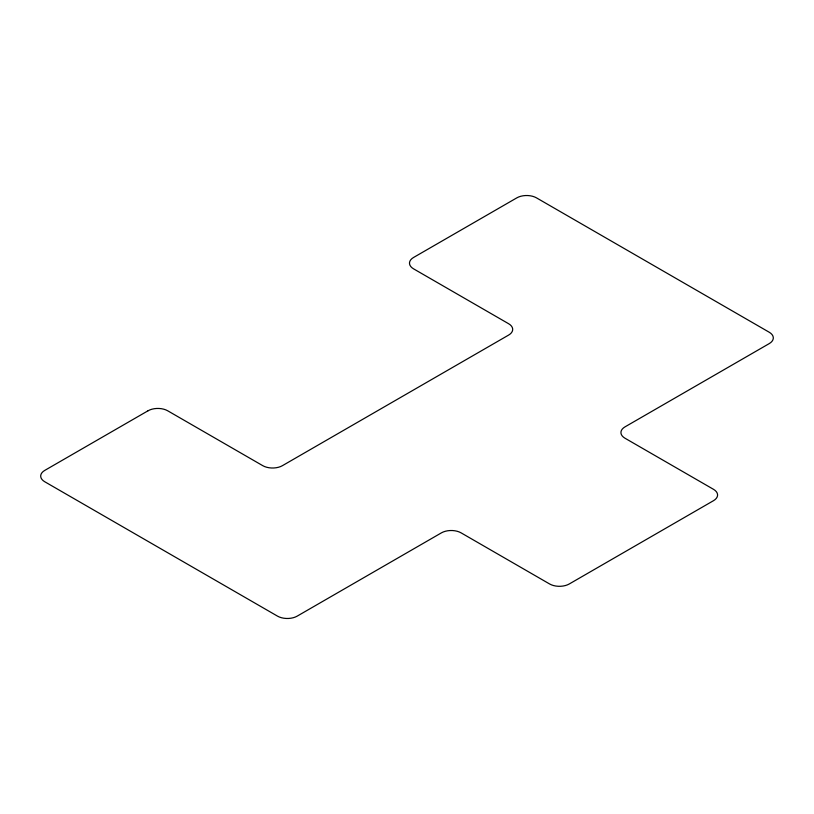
<?xml version="1.0" encoding="UTF-8"?>
<svg xmlns="http://www.w3.org/2000/svg" width="814" height="814" viewBox="0 0 814 814"><rect width="100%" height="100%" fill="white"/><g stroke="black" fill="none" stroke-linecap="round" stroke-linejoin="round"><path stroke-width="1.22" d="M148.026 410.785L44.76 470.4A13.909 8.028 0 0 0 44.76 481.756L277.513 616.137A13.909 8.028 0 0 0 297.181 616.137L441.422 532.855A13.909 8.028 0 0 1 461.09 532.855L549.603 583.964A13.909 8.028 0 0 0 569.271 583.964L713.512 500.681A13.909 8.028 0 0 0 713.512 489.326L624.999 438.227A13.909 8.028 0 0 1 624.999 426.872L769.24 343.6A13.909 8.028 0 0 0 769.24 332.244L536.487 197.863A13.909 8.028 0 0 0 516.819 197.863L413.553 257.478A13.909 8.028 0 0 0 413.553 268.834L508.628 323.728A13.909 8.028 0 0 1 508.628 335.083L282.427 465.669A13.909 8.028 0 0 1 262.759 465.669L167.694 410.785A13.909 8.028 0 0 0 148.026 410.785"/></g></svg>
